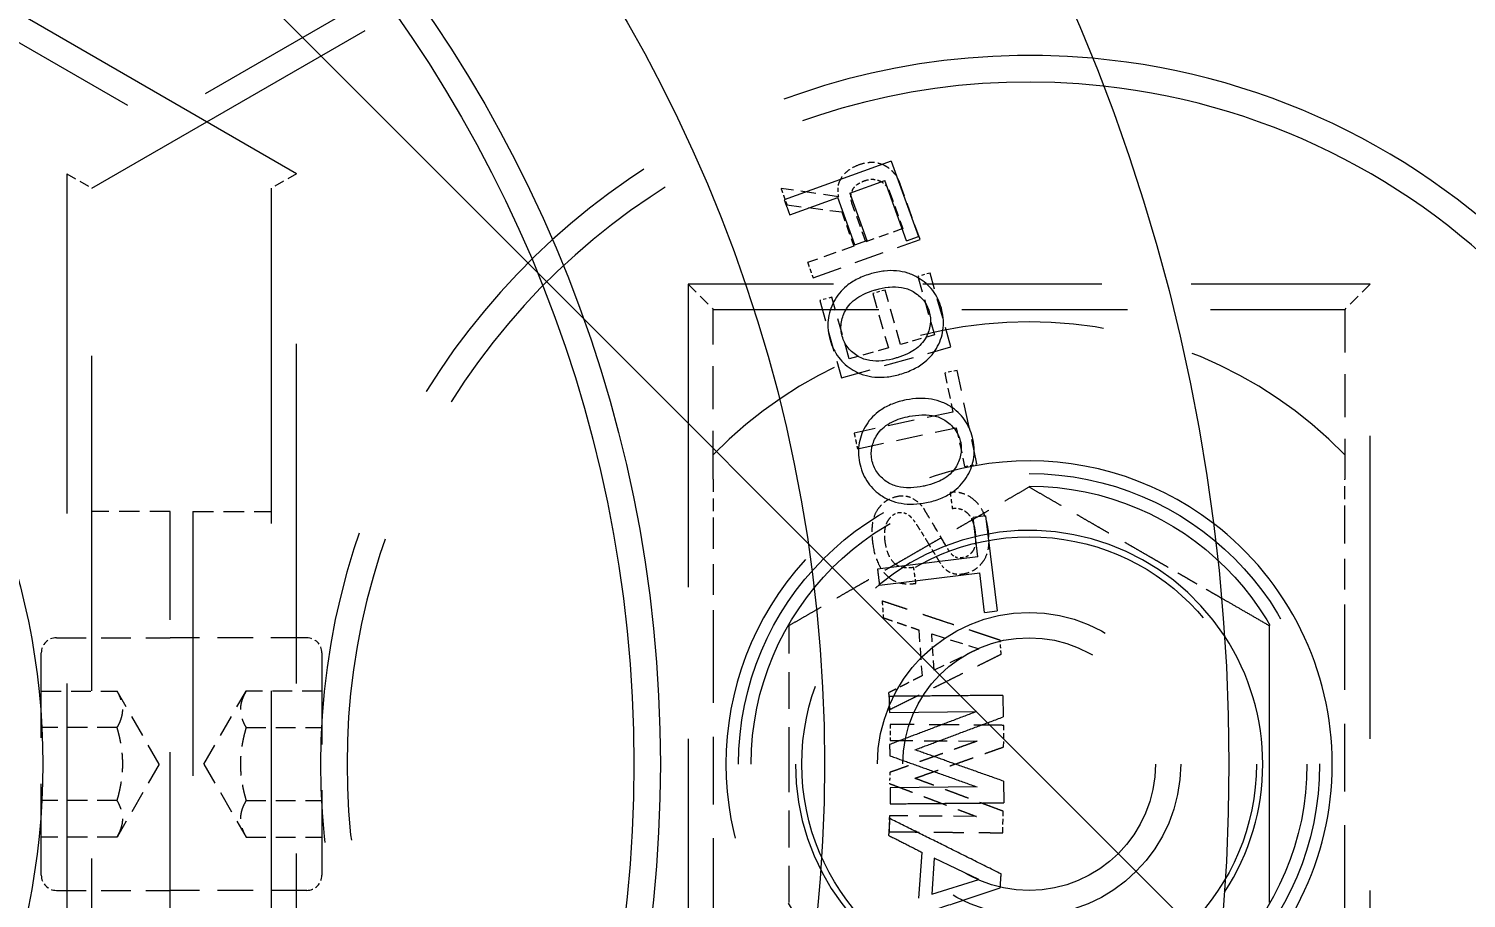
# Model space of a CAD drawing. Header units: millimetres. Extents: x 36 to 2484, y 36 to 1746.
# Drawn here: x 1479.2 to 1536.1, y 487.1 to 521.5 of the extents above; entities that cross this region are included whole.
import ezdxf

# ---------------------------------------------------------------- set-up
doc = ezdxf.new("R2010")
doc.units = ezdxf.units.MM
doc.header["$LTSCALE"] = 6
doc.linetypes.add('HIDDEN', pattern=[9.525, 6.35, -3.175])
doc.layers.add('가는실선_A4', color=7, linetype='Continuous', lineweight=5)
doc.layers.add('굵은실선_A3', color=7, linetype='Continuous', lineweight=18)
doc.layers.add('가는파선_A3', color=7, linetype='HIDDEN', lineweight=13, true_color=0x008000)
doc.styles.add('치수문자_A3(2.5)', font='')
doc.styles.get('치수문자_A3(2.5)').set_extended_font_data('GulimChe')
doc.dimstyles.new('치수_A3(2.5)', dxfattribs={"dimscale": 6, "dimtxt": 2.5, "dimasz": 2.5, "dimexe": 1.5, "dimexo": 1, "dimgap": 0.5, "dimtad": 1, "dimtoh": 1, "dimdec": 1, "dimrnd": 1e-08, "dimdsep": 46, "dimtxsty": '치수문자_A3(2.5)', "dimcen": 0.09, "dimdle": 10, "dimclrd": 8, "dimclre": 8, "dimclrt": 7, "dimadec": 1, "dimazin": 2, "dimtfac": 0.8, "dimtmove": 0, "dimatfit": 3, "dimfxl": 1, "dimtolj": 1, "dimtzin": 0, "dimlwd": -1, "dimlwe": -1, "dimarcsym": 0})

# ---------------------------------------------------------------- blocks, each defined once
blk = doc.blocks.new('*D22')
at = {"layer": 'Defpoints', "color": 0, "transparency": 16777216}
for p in [(1465.742, 545.474), (1571.785, 439.384)]:
    blk.add_point(p, dxfattribs=at)
at = {"layer": '가는실선_A4', "color": 8, "transparency": 16777216}
for p, q in [((1476.346, 534.865), (1561.18, 449.993)), ((1571.785, 439.384), (1630.69, 380.453)), ((1630.69, 380.453), (1674.093, 380.453))]:
    blk.add_line(p, q, dxfattribs=at)
for points in [[(1478.114, 536.632), (1474.578, 533.097), (1465.742, 545.474)], [(1562.948, 451.761), (1559.412, 448.226), (1571.785, 439.384)]]:
    blk.add_solid(points, dxfattribs=at)
at = {"layer": '가는실선_A4', "color": 7, "transparency": 16777216, "insert": (1653.892, 391.153), "char_height": 15, "attachment_point": 5, "style": '치수문자_A3(2.5)'}
blk.add_mtext('\\A1;∅150', dxfattribs=at)
blk = doc.blocks.new('*D23')
at = {"layer": 'Defpoints', "color": 0, "transparency": 16777216}
for p in [(1559.168, 617.429), (1623.78, 617.429), (1518.763, 417.429)]:
    blk.add_point(p, dxfattribs=at)
at = {"layer": '가는실선_A4', "color": 8, "transparency": 16777216}
for p, q in [((1565.168, 617.429), (1632.78, 617.429)), ((1623.78, 432.429), (1623.78, 602.429)), ((1524.763, 417.429), (1632.78, 417.429))]:
    blk.add_line(p, q, dxfattribs=at)
for points in [[(1621.28, 602.429), (1626.28, 602.429), (1623.78, 617.429)], [(1621.28, 432.429), (1626.28, 432.429), (1623.78, 417.429)]]:
    blk.add_solid(points, dxfattribs=at)
at = {"layer": '가는실선_A4', "color": 7, "transparency": 16777216, "insert": (1613.11, 517.429), "char_height": 15, "attachment_point": 5, "rotation": 90, "style": '치수문자_A3(2.5)'}
blk.add_mtext('\\A1;200', dxfattribs=at)

msp = doc.modelspace()

# ---------------------------------------------------------------- linework, layer by layer
at = {"layer": '가는파선_A3', "ltscale": 0.353583}
msp.add_line((1489.763, 515.799), (1454.763, 536.006), dxfattribs=at)
at = {"layer": '가는파선_A3', "ltscale": 0.344834}
msp.add_line((1454.629, 534.929), (1488.763, 515.222), dxfattribs=at)
at = {"layer": '가는파선_A3', "ltscale": 0.332286}
msp.add_line((1513.56, 534.789), (1480.668, 515.799), dxfattribs=at)
at = {"layer": '가는파선_A3', "ltscale": 0.327848}
msp.add_line((1481.668, 515.222), (1514.121, 533.958), dxfattribs=at)
at = {"layer": '가는파선_A3', "ltscale": 0.353194}
for p, q in [((1480.668, 515.799), (1480.668, 475.429)), ((1489.763, 475.429), (1489.763, 515.799))]:
    msp.add_line(p, q, dxfattribs=at)
at = {"layer": '가는파선_A3', "ltscale": 0.010423}
for p, q in [((1480.668, 515.799), (1481.668, 515.222)), ((1489.763, 515.799), (1488.763, 515.222))]:
    msp.add_line(p, q, dxfattribs=at)
at = {"layer": '가는파선_A3', "ltscale": 0.348143}
for p, q in [((1481.668, 475.429), (1481.668, 515.222)), ((1488.763, 515.222), (1488.763, 475.429))]:
    msp.add_line(p, q, dxfattribs=at)
at = {"layer": '가는파선_A3', "ltscale": 0.01575}
msp.add_line((1511.214, 514.887), (1508.943, 515.216), dxfattribs=at)
at = {"layer": '가는파선_A3', "ltscale": 0.010551}
msp.add_line((1513.24, 515.083), (1513.762, 513.627), dxfattribs=at)
at = {"layer": '가는파선_A3', "ltscale": 0.015876}
msp.add_line((1514.447, 513.198), (1513.664, 515.381), dxfattribs=at)
at = {"layer": '가는파선_A3', "ltscale": 0.015005}
msp.add_line((1509.176, 514.566), (1511.345, 514.288), dxfattribs=at)
at = {"layer": '가는파선_A3', "ltscale": 0.01114}
msp.add_line((1512.3, 513.103), (1511.75, 514.639), dxfattribs=at)
at = {"layer": '가는파선_A3', "ltscale": 0.009803}
msp.add_line((1511.345, 514.288), (1511.83, 512.935), dxfattribs=at)
at = {"layer": '가는파선_A3', "ltscale": 0.010637}
msp.add_line((1513.762, 513.627), (1512.3, 513.103), dxfattribs=at)
at = {"layer": '가는파선_A3', "ltscale": 0.013366}
msp.add_line((1511.83, 512.935), (1509.997, 512.278), dxfattribs=at)
at = {"layer": '가는파선_A3', "ltscale": 0.031018}
for p, q in [((1510.211, 511.68), (1514.447, 513.198)), ((1511.338, 507.719), (1515.668, 508.944))]:
    msp.add_line(p, q, dxfattribs=at)
at = {"layer": '가는파선_A3', "ltscale": 0.003358}
for p, q in [((1514.842, 511.866), (1514.36, 511.73)), ((1513.063, 511.192), (1512.582, 511.056)), ((1510.955, 510.91), (1510.474, 510.774)), ((1515.911, 508.011), (1515.422, 507.907)), ((1516.208, 504.206), (1516.697, 504.31))]:
    msp.add_line(p, q, dxfattribs=at)
at = {"layer": '가는파선_A3', "ltscale": 0.016442}
msp.add_line((1514.36, 511.73), (1515.014, 509.419), dxfattribs=at)
at = {"layer": '가는파선_A3', "ltscale": 0.020816}
msp.add_line((1515.668, 508.944), (1514.842, 511.866), dxfattribs=at)
at = {"layer": '가는파선_A3', "ltscale": 0.314961}
for p, q in [((1505.263, 511.429), (1505.263, 475.429)), ((1532.263, 475.429), (1532.263, 511.429))]:
    msp.add_line(p, q, dxfattribs=at)
at = {"layer": '가는파선_A3', "ltscale": 0.1859}
msp.add_line((1532.263, 511.429), (1505.263, 511.429), dxfattribs=at)
at = {"layer": '가는파선_A3', "ltscale": 0.011832}
for p, q in [((1505.263, 511.429), (1506.263, 510.429)), ((1532.263, 511.429), (1531.263, 510.429))]:
    msp.add_line(p, q, dxfattribs=at)
at = {"layer": '가는파선_A3', "ltscale": 0.015309}
for p, q in [((1512.582, 511.056), (1513.191, 508.903)), ((1513.672, 509.039), (1513.063, 511.192))]:
    msp.add_line(p, q, dxfattribs=at)
at = {"layer": '가는파선_A3', "ltscale": 0.172123}
msp.add_line((1506.263, 510.429), (1531.263, 510.429), dxfattribs=at)
at = {"layer": '가는파선_A3', "ltscale": 0.044781}
for p, q in [((1506.263, 503.914), (1506.263, 510.429)), ((1531.263, 510.429), (1531.263, 503.914))]:
    msp.add_line(p, q, dxfattribs=at)
at = {"layer": '가는파선_A3', "ltscale": 0.021768}
msp.add_line((1510.474, 510.774), (1511.338, 507.719), dxfattribs=at)
at = {"layer": '가는파선_A3', "ltscale": 0.017394}
msp.add_line((1511.646, 508.466), (1510.955, 510.91), dxfattribs=at)
at = {"layer": '가는파선_A3', "ltscale": 0.009545}
msp.add_line((1515.014, 509.419), (1513.672, 509.039), dxfattribs=at)
at = {"layer": '가는파선_A3', "ltscale": 0.011001}
msp.add_line((1513.191, 508.903), (1511.646, 508.466), dxfattribs=at)
at = {"layer": '가는파선_A3', "ltscale": 0.010755}
msp.add_line((1515.422, 507.907), (1515.75, 506.365), dxfattribs=at)
at = {"layer": '가는파선_A3', "ltscale": 0.02596}
msp.add_line((1516.697, 504.31), (1515.911, 508.011), dxfattribs=at)
at = {"layer": '가는파선_A3', "ltscale": 0.027561}
for p, q in [((1515.75, 506.365), (1511.837, 505.534)), ((1511.969, 504.913), (1515.882, 505.744))]:
    msp.add_line(p, q, dxfattribs=at)
at = {"layer": '가는파선_A3', "ltscale": 0.010732}
msp.add_line((1515.882, 505.744), (1516.208, 504.206), dxfattribs=at)
at = {"layer": '가는파선_A3', "ltscale": 0.010926}
for p, q in [((1506.263, 503.708), (1506.263, 503.914)), ((1531.263, 503.914), (1531.263, 503.708))]:
    msp.add_line(p, q, dxfattribs=at)
at = {"layer": '가는파선_A3', "ltscale": 0.01332}
for p, q in [((1506.263, 503.708), (1506.263, 502.158)), ((1531.263, 502.158), (1531.263, 503.708))]:
    msp.add_line(p, q, dxfattribs=at)
at = {"layer": '가는파선_A3', "ltscale": 0.021256}
for p, q in [((1484.768, 502.429), (1481.668, 502.429)), ((1485.663, 502.429), (1488.763, 502.429))]:
    msp.add_line(p, q, dxfattribs=at)
at = {"layer": '가는파선_A3', "ltscale": 0.274855}
for p, q in [((1484.768, 482.429), (1484.768, 502.429)), ((1485.663, 502.429), (1485.663, 482.429))]:
    msp.add_line(p, q, dxfattribs=at)
at = {"layer": '가는파선_A3', "ltscale": 0.031797}
for p, q in [((1506.263, 502.158), (1506.263, 497.528)), ((1531.263, 497.528), (1531.263, 502.158)), ((1506.263, 487.33), (1506.263, 482.7)), ((1531.263, 482.7), (1531.263, 487.33))]:
    msp.add_line(p, q, dxfattribs=at)
at = {"layer": '가는파선_A3', "ltscale": 0.030933}
for p, q in [((1480.263, 497.429), (1484.768, 497.429)), ((1480.263, 487.429), (1484.768, 487.429))]:
    msp.add_line(p, q, dxfattribs=at)
at = {"layer": '가는파선_A3', "ltscale": 0.0371}
for p, q in [((1490.168, 497.429), (1484.768, 497.429)), ((1490.168, 487.429), (1484.768, 487.429))]:
    msp.add_line(p, q, dxfattribs=at)
at = {"layer": '가는파선_A3', "ltscale": 0.07027}
for p, q in [((1506.263, 497.528), (1506.263, 487.33)), ((1531.263, 487.33), (1531.263, 497.528))]:
    msp.add_line(p, q, dxfattribs=at)
at = {"layer": '가는파선_A3', "ltscale": 0.012454}
msp.add_line((1514.397, 497.741), (1514.525, 495.923), dxfattribs=at)
at = {"layer": '가는파선_A3', "ltscale": 0.00978}
msp.add_line((1515.01, 496.151), (1514.91, 497.582), dxfattribs=at)
at = {"layer": '가는파선_A3', "ltscale": 0.013393}
for p, q in [((1514.91, 497.582), (1516.771, 496.994)), ((1516.771, 496.994), (1515.01, 496.151))]:
    msp.add_line(p, q, dxfattribs=at)
at = {"layer": '가는파선_A3', "ltscale": 0.095125}
for p, q in [((1479.663, 488.029), (1479.663, 496.829)), ((1490.768, 496.829), (1490.768, 488.029))]:
    msp.add_line(p, q, dxfattribs=at)
at = {"layer": '가는파선_A3', "ltscale": 0.020567}
for p, q in [((1479.663, 495.316), (1482.663, 495.316)), ((1490.768, 495.316), (1487.768, 495.316)), ((1482.663, 493.872), (1479.663, 493.872)), ((1487.768, 493.872), (1490.768, 493.872)), ((1482.663, 490.986), (1479.663, 490.986)), ((1487.768, 490.986), (1490.768, 490.986)), ((1482.663, 489.542), (1479.663, 489.542)), ((1487.768, 489.542), (1490.768, 489.542))]:
    msp.add_line(p, q, dxfattribs=at)
at = {"layer": '가는파선_A3', "ltscale": 0.022863}
for p, q in [((1484.33, 492.429), (1482.663, 495.316)), ((1486.101, 492.429), (1487.768, 495.316)), ((1484.33, 492.429), (1482.663, 489.542)), ((1486.101, 492.429), (1487.768, 489.542))]:
    msp.add_line(p, q, dxfattribs=at)
at = {"layer": '가는파선_A3', "ltscale": 0.005792}
for p, q in [((1517.756, 493.107), (1517.763, 493.962)), ((1517.725, 489.709), (1517.733, 490.564))]:
    msp.add_line(p, q, dxfattribs=at)
at = {"layer": '가는파선_A3', "ltscale": 0.023739}
for p, q in [((1513.258, 493.367), (1516.705, 493.336)), ((1516.678, 490.353), (1513.231, 490.384))]:
    msp.add_line(p, q, dxfattribs=at)
at = {"layer": '가는파선_A3', "ltscale": 0.316083}
msp.add_circle((1518.763, 492.429), 11.5, dxfattribs=at)
at = {"layer": '가는파선_A3', "ltscale": 0.302341}
msp.add_circle((1518.763, 492.429), 11, dxfattribs=at)
at = {"layer": '가는파선_A3', "ltscale": 0.329826}
for radius in [9, 6]:
    msp.add_circle((1518.763, 492.429), radius, dxfattribs=at)
at = {"layer": '가는파선_A3', "ltscale": 0.274855}
msp.add_circle((1518.763, 492.429), 5, dxfattribs=at)
at = {"layer": '가는파선_A3', "ltscale": 0.347757}
msp.add_arc((1518.763, 492.429), 75, 91.60081, 243.42933, dxfattribs=at)
at = {"layer": '가는파선_A3', "ltscale": 0.361805}
msp.add_arc((1518.763, 492.429), 59, 92.0351, 252.67439, dxfattribs=at)
at = {"layer": '가는파선_A3', "ltscale": 0.329302}
msp.add_arc((1518.763, 492.429), 52.5, 92.2872, 256.5971, dxfattribs=at)
at = {"layer": '가는파선_A3', "ltscale": 0.323892}
msp.add_arc((1518.763, 492.429), 51.448, 92.334, 257.2502, dxfattribs=at)
at = {"layer": '가는파선_A3', "ltscale": 0.325977}
msp.add_arc((1518.763, 492.429), 28.052, 84.8744, 275.1256, dxfattribs=at)
at = {"layer": '가는파선_A3', "ltscale": 0.317447}
msp.add_arc((1518.763, 492.429), 27, 83.7533, 276.2467, dxfattribs=at)
at = {"layer": '가는파선_A3', "ltscale": 0.191729}
msp.add_arc((1518.763, 492.429), 17.5, 44.4153, 135.5847, dxfattribs=at)
at = {"layer": '가는파선_A3', "ltscale": 0.311388}
msp.add_arc((1518.763, 492.429), 12, 52.5468, 307.4532, dxfattribs=at)
at = {"layer": '가는파선_A3', "ltscale": 0.414464}
msp.add_arc((1518.763, 492.429), 9.25, 33.2817, 326.7183, dxfattribs=at)
at = {"layer": '가는파선_A3', "ltscale": 0.006393}
for centre, start, end in [((1480.263, 496.829), 90, 180), ((1490.168, 496.829), 0, 90), ((1480.263, 488.029), 180, 270), ((1490.168, 488.029), 270, 0)]:
    msp.add_arc(centre, 0.6, start, end, dxfattribs=at)
at = {"layer": '가는파선_A3', "ltscale": 0.00306}
msp.add_ellipse((5197.921, 4175.082), major_axis=(-3682.532, -3674.883), ratio=0.014126, start_param=6.278751, end_param=6.28491, dxfattribs=at)
at = {"layer": '가는파선_A3', "ltscale": 0.007117}
msp.add_open_spline([(1512.021, 516.145), (1511.89, 516.098), (1511.764, 516.037), (1511.65, 515.959), (1511.622, 515.94), (1511.595, 515.92), (1511.569, 515.898), (1511.5, 515.843), (1511.438, 515.78), (1511.384, 515.71), (1511.331, 515.64), (1511.287, 515.565), (1511.251, 515.484)], degree=3, knots=[0, 0, 0, 0, 0.0418033, 0.0418033, 0.0418033, 0.0519351, 0.0519351, 0.0519351, 0.0785532, 0.0785532, 0.0785532, 0.1049723, 0.1049723, 0.1049723, 0.1049723], dxfattribs=at)
at = {"layer": '가는파선_A3', "ltscale": 0.007116}
msp.add_open_spline([(1513.035, 516.124), (1512.905, 516.19), (1512.767, 516.228), (1512.621, 516.239), (1512.524, 516.246), (1512.426, 516.24), (1512.33, 516.225), (1512.225, 516.209), (1512.121, 516.181), (1512.021, 516.145)], degree=3, knots=[0, 0, 0, 0, 0.0439271, 0.0439271, 0.0439271, 0.0733154, 0.0733154, 0.0733154, 0.1053564, 0.1053564, 0.1053564, 0.1053564], dxfattribs=at)
at = {"layer": '가는파선_A3', "ltscale": 0.006783}
msp.add_open_spline([(1513.664, 515.381), (1513.606, 515.543), (1513.525, 515.695), (1513.414, 515.827), (1513.362, 515.888), (1513.304, 515.944), (1513.24, 515.994), (1513.176, 516.044), (1513.108, 516.087), (1513.035, 516.124)], degree=3, knots=[0, 0, 0, 0, 0.0516639, 0.0516639, 0.0516639, 0.0759587, 0.0759587, 0.0759587, 0.1003561, 0.1003561, 0.1003561, 0.1003561], dxfattribs=at)
at = {"layer": '가는파선_A3', "ltscale": 0.004306}
msp.add_open_spline([(1512.245, 515.519), (1512.337, 515.552), (1512.432, 515.574), (1512.529, 515.578), (1512.541, 515.578), (1512.553, 515.578), (1512.564, 515.578), (1512.617, 515.578), (1512.668, 515.572), (1512.719, 515.56), (1512.77, 515.548), (1512.818, 515.53), (1512.865, 515.507)], degree=3, knots=[0, 0, 0, 0, 0.02922333, 0.02922333, 0.02922333, 0.03277205, 0.03277205, 0.03277205, 0.04849669, 0.04849669, 0.04849669, 0.06410086, 0.06410086, 0.06410086, 0.06410086], dxfattribs=at)
at = {"layer": '가는파선_A3', "ltscale": 0.004659}
msp.add_rational_spline([(1508.943, 515.216), (1509.06, 514.891), (1509.176, 514.566)], [1.00175759674, 1.00185447628, 1.00191989742], degree=2, dxfattribs=at)
at = {"layer": '가는파선_A3', "ltscale": 0.004092}
msp.add_open_spline([(1511.251, 515.484), (1511.213, 515.399), (1511.193, 515.308), (1511.181, 515.105), (1511.192, 514.994), (1511.214, 514.887)], degree=3, knots=[0, 0, 0, 0, 0.02812841, 0.02812841, 0.06084959, 0.06084959, 0.06084959, 0.06084959], dxfattribs=at)
at = {"layer": '가는파선_A3', "ltscale": 0.003453}
msp.add_open_spline([(1511.75, 514.639), (1511.72, 514.722), (1511.705, 514.807), (1511.707, 514.895), (1511.71, 514.981), (1511.73, 515.063), (1511.766, 515.141)], degree=3, knots=[0, 0, 0, 0, 0.02629001, 0.02629001, 0.02629001, 0.05211763, 0.05211763, 0.05211763, 0.05211763], dxfattribs=at)
at = {"layer": '가는파선_A3', "ltscale": 0.004239}
msp.add_open_spline([(1511.766, 515.141), (1511.793, 515.203), (1511.832, 515.257), (1511.879, 515.304), (1511.925, 515.351), (1511.979, 515.39), (1512.036, 515.423), (1512.102, 515.462), (1512.173, 515.493), (1512.245, 515.519)], degree=3, knots=[0, 0, 0, 0, 0.02021301, 0.02021301, 0.02021301, 0.04000831, 0.04000831, 0.04000831, 0.06303332, 0.06303332, 0.06303332, 0.06303332], dxfattribs=at)
at = {"layer": '가는파선_A3', "ltscale": 0.00391}
msp.add_open_spline([(1512.865, 515.507), (1512.951, 515.464), (1513.028, 515.407), (1513.093, 515.335), (1513.159, 515.261), (1513.207, 515.176), (1513.24, 515.083)], degree=3, knots=[0, 0, 0, 0, 0.02910146, 0.02910146, 0.02910146, 0.05881476, 0.05881476, 0.05881476, 0.05881476], dxfattribs=at)
at = {"layer": '가는파선_A3', "ltscale": 0.004274}
for points, weights in [([(1509.997, 512.278), (1510.104, 511.979), (1510.211, 511.68)], [1.00164602404, 1.00160435596, 1.00153611045]), ([(1511.837, 505.534), (1511.903, 505.224), (1511.969, 504.913)], [1.00104659389, 1.00105989428, 1.0010465939]), ([(1515.635, 503.176), (1515.679, 502.862), (1515.724, 502.548)], [1.00067786633, 1.00074047276, 1.00077910882]), ([(1514.284, 499.582), (1514.239, 499.897), (1514.195, 500.211)], [1.00059066057, 1.00065907802, 1.00070210685]), ([(1513.264, 494.002), (1513.261, 493.685), (1513.258, 493.367)], [1, 1.00008895497, 1.00015136362]), ([(1513.231, 490.384), (1513.228, 490.067), (1513.225, 489.749)], [1.00019763538, 1.00013522385, 1.00004626477])]:
    msp.add_rational_spline(points, weights, degree=2, dxfattribs=at)
at = {"layer": '가는파선_A3', "ltscale": 0.00683}
msp.add_open_spline([(1513.609, 503.028), (1513.451, 503.006), (1513.301, 502.958), (1513.162, 502.878), (1513.088, 502.834), (1513.019, 502.783), (1512.956, 502.725), (1512.889, 502.663), (1512.83, 502.595), (1512.777, 502.522)], degree=3, knots=[0, 0, 0, 0, 0.0481077, 0.0481077, 0.0481077, 0.0740517, 0.0740517, 0.0740517, 0.1012447, 0.1012447, 0.1012447, 0.1012447], dxfattribs=at)
at = {"layer": '가는파선_A3', "ltscale": 0.005222}
msp.add_open_spline([(1514.329, 502.825), (1514.228, 502.905), (1514.116, 502.967), (1513.992, 503.003), (1513.93, 503.021), (1513.868, 503.032), (1513.804, 503.036), (1513.739, 503.041), (1513.674, 503.038), (1513.609, 503.028)], degree=3, knots=[0, 0, 0, 0, 0.03879331, 0.03879331, 0.03879331, 0.05801448, 0.05801448, 0.05801448, 0.07770359, 0.07770359, 0.07770359, 0.07770359], dxfattribs=at)
at = {"layer": '가는파선_A3', "ltscale": 0.038264}
for points in [[(1514.013, 500.656), (1516.218, 501.929), (1518.763, 503.399)], [(1518.763, 503.399), (1521.309, 501.929), (1523.513, 500.656)], [(1509.263, 497.914), (1511.809, 499.383), (1514.013, 500.656)], [(1509.263, 492.429), (1509.263, 494.975), (1509.263, 497.914)], [(1509.263, 486.944), (1509.263, 489.883), (1509.263, 492.429)]]:
    msp.add_rational_spline(points, [1, 1.0379548493, 1], degree=2, dxfattribs=at)
at = {"layer": '가는파선_A3', "ltscale": 0.006657}
for points, knots in [([(1516.549, 502.917), (1516.421, 503.017), (1516.28, 503.096), (1516.124, 503.142), (1516.046, 503.166), (1515.966, 503.18), (1515.884, 503.186), (1515.801, 503.192), (1515.717, 503.188), (1515.635, 503.176)], [0, 0, 0, 0, 0.04882522, 0.04882522, 0.04882522, 0.07346018, 0.07346018, 0.07346018, 0.0986339, 0.0986339, 0.0986339, 0.0986339]), ([(1516.144, 499.959), (1516.297, 499.981), (1516.441, 500.029), (1516.646, 500.151), (1516.713, 500.202), (1516.839, 500.321), (1516.898, 500.389), (1516.95, 500.462)], [0, 0, 0, 0, 0.04648823, 0.04648823, 0.07184873, 0.07184873, 0.09877102, 0.09877102, 0.09877102, 0.09877102])]:
    msp.add_open_spline(points, degree=3, knots=knots, dxfattribs=at)
at = {"layer": '가는파선_A3', "ltscale": 0.009859}
msp.add_open_spline([(1512.777, 502.522), (1512.696, 502.408), (1512.64, 502.279), (1512.575, 502.044), (1512.558, 501.94), (1512.544, 501.786), (1512.541, 501.735), (1512.537, 501.566), (1512.542, 501.445), (1512.559, 501.258), (1512.567, 501.191), (1512.577, 501.124)], degree=3, knots=[0, 0, 0, 0, 0.0421072, 0.0421072, 0.0732949, 0.0732949, 0.0882674, 0.0882674, 0.1240486, 0.1240486, 0.1441238, 0.1441238, 0.1441238, 0.1441238], dxfattribs=at)
at = {"layer": '가는파선_A3', "ltscale": 0.00331}
msp.add_open_spline([(1514.648, 502.451), (1514.611, 502.522), (1514.566, 502.587), (1514.514, 502.648), (1514.458, 502.713), (1514.396, 502.772), (1514.329, 502.825)], degree=3, knots=[0, 0, 0, 0, 0.02392185, 0.02392185, 0.02392185, 0.04960804, 0.04960804, 0.04960804, 0.04960804], dxfattribs=at)
at = {"layer": '가는파선_A3', "ltscale": 0.010651}
msp.add_open_spline([(1515.449, 501.113), (1515.327, 501.319), (1515.204, 501.527), (1514.963, 501.929), (1514.843, 502.128), (1514.698, 502.368), (1514.673, 502.41), (1514.648, 502.451)], degree=3, knots=[0, 0, 0, 0, 0.0716383, 0.0716383, 0.1406887, 0.1406887, 0.155386, 0.155386, 0.155386, 0.155386], dxfattribs=at)
at = {"layer": '가는파선_A3', "ltscale": 0.00396}
msp.add_open_spline([(1515.724, 502.548), (1515.82, 502.561), (1515.917, 502.559), (1516.012, 502.535), (1516.059, 502.523), (1516.105, 502.506), (1516.149, 502.485), (1516.194, 502.462), (1516.236, 502.435), (1516.276, 502.403)], degree=3, knots=[0, 0, 0, 0, 0.02938408, 0.02938408, 0.02938408, 0.04409024, 0.04409024, 0.04409024, 0.05929276, 0.05929276, 0.05929276, 0.05929276], dxfattribs=at)
at = {"layer": '가는파선_A3', "ltscale": 0.009547}
msp.add_open_spline([(1517.148, 501.69), (1517.127, 501.835), (1517.097, 501.982), (1517.022, 502.226), (1516.984, 502.325), (1516.89, 502.518), (1516.833, 502.612), (1516.701, 502.78), (1516.629, 502.853), (1516.549, 502.917)], degree=3, knots=[0, 0, 0, 0, 0.0441209, 0.0441209, 0.0755689, 0.0755689, 0.1085291, 0.1085291, 0.1395356, 0.1395356, 0.1395356, 0.1395356], dxfattribs=at)
at = {"layer": '가는파선_A3', "ltscale": 0.006218}
msp.add_open_spline([(1513.068, 501.224), (1513.054, 501.321), (1513.045, 501.422), (1513.046, 501.522), (1513.046, 501.593), (1513.051, 501.663), (1513.062, 501.731), (1513.073, 501.801), (1513.091, 501.87), (1513.116, 501.936), (1513.14, 501.997), (1513.17, 502.055), (1513.208, 502.108)], degree=3, knots=[0, 0, 0, 0, 0.02944824, 0.02944824, 0.02944824, 0.05019285, 0.05019285, 0.05019285, 0.07142891, 0.07142891, 0.07142891, 0.09101203, 0.09101203, 0.09101203, 0.09101203], dxfattribs=at)
at = {"layer": '가는파선_A3', "ltscale": 0.003276}
msp.add_open_spline([(1513.208, 502.108), (1513.26, 502.18), (1513.321, 502.249), (1513.424, 502.323), (1513.457, 502.342), (1513.525, 502.37), (1513.559, 502.38), (1513.594, 502.385)], degree=3, knots=[0, 0, 0, 0, 0.02664365, 0.02664365, 0.03801953, 0.03801953, 0.04874418, 0.04874418, 0.04874418, 0.04874418], dxfattribs=at)
at = {"layer": '가는파선_A3', "ltscale": 0.002942}
msp.add_open_spline([(1513.594, 502.385), (1513.667, 502.395), (1513.74, 502.394), (1513.812, 502.376), (1513.847, 502.367), (1513.881, 502.354), (1513.913, 502.338), (1513.947, 502.321), (1513.978, 502.301), (1514.008, 502.278)], degree=3, knots=[0, 0, 0, 0, 0.02222889, 0.02222889, 0.02222889, 0.03315304, 0.03315304, 0.03315304, 0.04442936, 0.04442936, 0.04442936, 0.04442936], dxfattribs=at)
at = {"layer": '가는파선_A3', "ltscale": 0.003476}
msp.add_open_spline([(1514.008, 502.278), (1514.035, 502.256), (1514.061, 502.232), (1514.086, 502.207), (1514.113, 502.178), (1514.139, 502.148), (1514.163, 502.119), (1514.223, 502.043), (1514.28, 501.958), (1514.331, 501.875)], degree=3, knots=[0, 0, 0, 0, 0.01029513, 0.01029513, 0.01029513, 0.02174218, 0.02174218, 0.02174218, 0.05092699, 0.05092699, 0.05092699, 0.05092699], dxfattribs=at)
at = {"layer": '가는파선_A3', "ltscale": 0.005302}
msp.add_open_spline([(1514.331, 501.875), (1514.366, 501.822), (1514.402, 501.766), (1514.465, 501.668), (1514.492, 501.625), (1514.57, 501.498), (1514.624, 501.41), (1514.699, 501.285), (1514.722, 501.247), (1514.744, 501.209)], degree=3, knots=[0, 0, 0, 0, 0.01920861, 0.01920861, 0.03407251, 0.03407251, 0.06415929, 0.06415929, 0.07730399, 0.07730399, 0.07730399, 0.07730399], dxfattribs=at)
at = {"layer": '가는파선_A3', "ltscale": 0.005607}
msp.add_open_spline([(1516.276, 502.403), (1516.346, 502.347), (1516.404, 502.278), (1516.45, 502.201), (1516.494, 502.127), (1516.528, 502.047), (1516.554, 501.966), (1516.584, 501.871), (1516.605, 501.77), (1516.619, 501.671)], degree=3, knots=[0, 0, 0, 0, 0.02709061, 0.02709061, 0.02709061, 0.05275455, 0.05275455, 0.05275455, 0.08281702, 0.08281702, 0.08281702, 0.08281702], dxfattribs=at)
at = {"layer": '가는파선_A3', "ltscale": 0.005746}
msp.add_open_spline([(1516.619, 501.671), (1516.636, 501.552), (1516.647, 501.423), (1516.644, 501.298), (1516.643, 501.257), (1516.641, 501.216), (1516.636, 501.177), (1516.629, 501.114), (1516.616, 501.051), (1516.596, 500.991), (1516.578, 500.94), (1516.555, 500.891), (1516.523, 500.847)], degree=3, knots=[0, 0, 0, 0, 0.03610367, 0.03610367, 0.03610367, 0.04797072, 0.04797072, 0.04797072, 0.06684625, 0.06684625, 0.06684625, 0.08303265, 0.08303265, 0.08303265, 0.08303265], dxfattribs=at)
at = {"layer": '가는파선_A3', "ltscale": 0.008678}
msp.add_open_spline([(1516.95, 500.462), (1517.032, 500.578), (1517.089, 500.708), (1517.125, 500.846), (1517.156, 500.966), (1517.172, 501.093), (1517.177, 501.224), (1517.18, 501.328), (1517.176, 501.435), (1517.165, 501.543), (1517.161, 501.592), (1517.155, 501.641), (1517.148, 501.69)], degree=3, knots=[0, 0, 0, 0, 0.0428077, 0.0428077, 0.0428077, 0.0800647, 0.0800647, 0.0800647, 0.1098135, 0.1098135, 0.1098135, 0.1232724, 0.1232724, 0.1232724, 0.1232724], dxfattribs=at)
at = {"layer": '가는파선_A3', "ltscale": 0.010398}
msp.add_open_spline([(1512.577, 501.124), (1512.615, 500.856), (1512.685, 500.586), (1512.807, 500.343), (1512.861, 500.235), (1512.925, 500.133), (1513, 500.039), (1513.072, 499.949), (1513.153, 499.868), (1513.243, 499.797)], degree=3, knots=[0, 0, 0, 0, 0.0814601, 0.0814601, 0.0814601, 0.1176758, 0.1176758, 0.1176758, 0.1521845, 0.1521845, 0.1521845, 0.1521845], dxfattribs=at)
at = {"layer": '가는파선_A3', "ltscale": 0.00685}
msp.add_open_spline([(1513.486, 500.333), (1513.401, 500.4), (1513.331, 500.483), (1513.275, 500.577), (1513.221, 500.666), (1513.18, 500.764), (1513.148, 500.863), (1513.11, 500.98), (1513.085, 501.103), (1513.068, 501.224)], degree=3, knots=[0, 0, 0, 0, 0.0327121, 0.0327121, 0.0327121, 0.0640418, 0.0640418, 0.0640418, 0.1008523, 0.1008523, 0.1008523, 0.1008523], dxfattribs=at)
at = {"layer": '가는파선_A3', "ltscale": 0.005893}
msp.add_open_spline([(1514.744, 501.209), (1514.787, 501.138), (1514.831, 501.066), (1514.874, 500.993), (1514.914, 500.927), (1514.954, 500.861), (1514.993, 500.796), (1515.028, 500.739), (1515.064, 500.68), (1515.101, 500.62), (1515.133, 500.568), (1515.164, 500.516), (1515.195, 500.466)], degree=3, knots=[0, 0, 0, 0, 0.02488886, 0.02488886, 0.02488886, 0.04760557, 0.04760557, 0.04760557, 0.06775304, 0.06775304, 0.06775304, 0.08542603, 0.08542603, 0.08542603, 0.08542603], dxfattribs=at)
at = {"layer": '가는파선_A3', "ltscale": 0.003799}
msp.add_open_spline([(1515.779, 500.658), (1515.723, 500.703), (1515.669, 500.765), (1515.559, 500.918), (1515.5, 501.019), (1515.449, 501.113)], degree=3, knots=[0, 0, 0, 0, 0.02153685, 0.02153685, 0.05000902, 0.05000902, 0.05000902, 0.05000902], dxfattribs=at)
at = {"layer": '가는파선_A3', "ltscale": 0.003187}
msp.add_open_spline([(1516.523, 500.847), (1516.475, 500.781), (1516.418, 500.723), (1516.35, 500.679), (1516.317, 500.658), (1516.283, 500.641), (1516.246, 500.627), (1516.21, 500.614), (1516.172, 500.604), (1516.133, 500.599)], degree=3, knots=[0, 0, 0, 0, 0.02450345, 0.02450345, 0.02450345, 0.03615238, 0.03615238, 0.03615238, 0.04793266, 0.04793266, 0.04793266, 0.04793266], dxfattribs=at)
at = {"layer": '가는파선_A3', "ltscale": 0.005005}
msp.add_open_spline([(1514.195, 500.211), (1514.066, 500.193), (1513.928, 500.186), (1513.799, 500.206), (1513.74, 500.215), (1513.682, 500.229), (1513.627, 500.252), (1513.577, 500.272), (1513.529, 500.299), (1513.486, 500.333)], degree=3, knots=[0, 0, 0, 0, 0.0392425, 0.0392425, 0.0392425, 0.05707804, 0.05707804, 0.05707804, 0.07350326, 0.07350326, 0.07350326, 0.07350326], dxfattribs=at)
at = {"layer": '가는파선_A3', "ltscale": 0.002448}
msp.add_open_spline([(1516.133, 500.599), (1516.087, 500.592), (1516.039, 500.589), (1515.992, 500.591), (1515.971, 500.591), (1515.95, 500.593), (1515.93, 500.597), (1515.902, 500.601), (1515.874, 500.609), (1515.847, 500.619), (1515.823, 500.629), (1515.8, 500.642), (1515.779, 500.658)], degree=3, knots=[0, 0, 0, 0, 0.01394129, 0.01394129, 0.01394129, 0.02013522, 0.02013522, 0.02013522, 0.02873598, 0.02873598, 0.02873598, 0.03663517, 0.03663517, 0.03663517, 0.03663517], dxfattribs=at)
at = {"layer": '가는파선_A3', "ltscale": 0.022843}
msp.add_rational_spline([(1523.513, 500.656), (1524.905, 499.853), (1526.379, 499.001)], [1, 1.02363747909, 1.01783311198], degree=2, dxfattribs=at)
at = {"layer": '가는파선_A3', "ltscale": 0.007454}
msp.add_open_spline([(1513.243, 499.797), (1513.35, 499.713), (1513.47, 499.653), (1513.6, 499.614), (1513.704, 499.584), (1513.812, 499.568), (1513.92, 499.563), (1514.041, 499.557), (1514.164, 499.565), (1514.284, 499.582)], degree=3, knots=[0, 0, 0, 0, 0.0409016, 0.0409016, 0.0409016, 0.0735622, 0.0735622, 0.0735622, 0.1100634, 0.1100634, 0.1100634, 0.1100634], dxfattribs=at)
at = {"layer": '가는파선_A3', "ltscale": 0.004723}
msp.add_open_spline([(1515.484, 500.115), (1515.528, 500.08), (1515.576, 500.05), (1515.677, 500.002), (1515.729, 499.983), (1515.902, 499.943), (1516.024, 499.942), (1516.144, 499.959)], degree=3, knots=[0, 0, 0, 0, 0.01689853, 0.01689853, 0.03373693, 0.03373693, 0.07029431, 0.07029431, 0.07029431, 0.07029431], dxfattribs=at)
at = {"layer": '가는파선_A3', "ltscale": 0.033936}
for points, weights in [([(1517.618, 497.33), (1515.199, 498.135), (1512.945, 498.885)], [1.36265572031, 1.39857360069, 1.4333048819]), ([(1513.247, 494.587), (1515.374, 495.644), (1517.657, 496.779)], [1.4333048817, 1.39857360052, 1.36265572018])]:
    msp.add_rational_spline(points, weights, degree=2, dxfattribs=at)
at = {"layer": '가는파선_A3', "ltscale": 0.004478}
for points, weights in [([(1512.945, 498.885), (1512.969, 498.554), (1512.992, 498.222)], [1.00037516959, 1.00046953125, 1.00053480248]), ([(1513.2, 495.249), (1513.224, 494.918), (1513.247, 494.587)], [1.00037690943, 1.0003116485, 1.00021730173])]:
    msp.add_rational_spline(points, weights, degree=2, dxfattribs=at)
at = {"layer": '가는파선_A3', "ltscale": 0.010169}
for points, weights in [([(1512.992, 498.222), (1513.687, 497.984), (1514.397, 497.741)], [1.01609272213, 1.00832840067, 1.00048100329]), ([(1514.525, 495.923), (1513.855, 495.582), (1513.2, 495.249)], [1, 1.00784362457, 1.01560421316])]:
    msp.add_rational_spline(points, weights, degree=2, dxfattribs=at)
at = {"layer": '가는파선_A3', "ltscale": 0.003707}
msp.add_rational_spline([(1517.657, 496.779), (1517.638, 497.054), (1517.618, 497.33)], [1.00029143396, 1.00030016545, 1.00029143396], degree=2, dxfattribs=at)
at = {"layer": '가는파선_A3', "ltscale": 0.020092}
for points in [[(1482.663, 493.872), (1483.08, 494.594), (1482.663, 495.316)], [(1487.768, 495.316), (1487.351, 494.594), (1487.768, 493.872)], [(1482.663, 490.986), (1483.08, 492.429), (1482.663, 493.872)], [(1487.768, 493.872), (1487.351, 492.429), (1487.768, 490.986)], [(1482.663, 489.542), (1483.08, 490.264), (1482.663, 490.986)], [(1487.768, 490.986), (1487.351, 490.264), (1487.768, 489.542)]]:
    msp.add_rational_spline(points, [1, 1.15470053838, 1], degree=2, dxfattribs=at)
at = {"layer": '가는파선_A3', "ltscale": 0.031018}
for points, weights in [([(1517.763, 493.962), (1515.434, 493.983), (1513.264, 494.002)], [1.48713007495, 1.5396558671, 1.59205833947]), ([(1513.225, 489.749), (1515.396, 489.73), (1517.725, 489.709)], [1.59205834156, 1.53965586895, 1.48713007656])]:
    msp.add_rational_spline(points, weights, degree=2, dxfattribs=at)
at = {"layer": '가는파선_A3', "ltscale": 0.025294}
for points, weights in [([(1516.705, 493.336), (1514.928, 492.7), (1513.246, 492.098)], [1.39842244148, 1.4280271732, 1.45703110264]), ([(1513.242, 491.654), (1514.913, 491.021), (1516.678, 490.353)], [1.45703110156, 1.42802717226, 1.39842244068])]:
    msp.add_rational_spline(points, weights, degree=2, dxfattribs=at)
at = {"layer": '가는파선_A3', "ltscale": 0.025644}
msp.add_rational_spline([(1514.244, 491.865), (1515.952, 492.469), (1517.756, 493.107)], [1.43795998941, 1.4093895512, 1.38022944732], degree=2, dxfattribs=at)
at = {"layer": '가는파선_A3', "ltscale": 0.002959}
msp.add_rational_spline([(1513.246, 492.098), (1513.244, 491.876), (1513.242, 491.654)], [1.00003239898, 1.00003889996, 1.00003239899], degree=2, dxfattribs=at)
at = {"layer": '가는파선_A3', "ltscale": 0.025636}
msp.add_rational_spline([(1517.733, 490.564), (1515.941, 491.232), (1514.244, 491.865)], [1.38045527766, 1.40963730566, 1.43823099438], degree=2, dxfattribs=at)
at = {"layer": '굵은실선_A3'}
for p, q in [((1513.301, 516.299), (1509.071, 514.762)), ((1513.301, 516.299), (1514.385, 513.315)), ((1511.662, 515.028), (1513.048, 515.531)), ((1513.915, 513.144), (1513.048, 515.531)), ((1511.662, 515.028), (1512.341, 513.161)), ((1509.288, 514.166), (1511.192, 514.857)), ((1511.871, 512.99), (1511.192, 514.857)), ((1513.915, 513.144), (1514.385, 513.315)), ((1511.871, 512.99), (1512.341, 513.161)), ((1517.04, 502.25), (1516.544, 502.189)), ((1516.733, 500.628), (1516.544, 502.189)), ((1517.04, 502.25), (1517.495, 498.494)), ((1516.733, 500.628), (1512.762, 500.148)), ((1512.838, 499.517), (1516.809, 499.998)), ((1516.999, 498.434), (1516.809, 499.998)), ((1516.999, 498.434), (1517.495, 498.494)), ((1517.725, 495.149), (1517.733, 494.294)), ((1513.231, 494.474), (1516.678, 494.505)), ((1517.756, 491.751), (1517.763, 490.896)), ((1516.705, 491.522), (1513.258, 491.491)), ((1514.397, 487.117), (1514.525, 488.935)), ((1515.01, 488.707), (1514.91, 487.276)), ((1516.771, 487.864), (1515.01, 488.707)), ((1514.91, 487.276), (1516.771, 487.864))]:
    msp.add_line(p, q, dxfattribs=at)
for radius in [75, 59, 52.5, 51.448, 28.052]:
    msp.add_circle((1451.668, 492.429), radius, dxfattribs=at)
for radius, start, end in [(75, 243.42933, 91.60081), (59, 252.67439, 92.0351), (52.5, 256.5971, 92.2872), (51.448, 257.2502, 92.334), (28.052, 275.1256, 84.8744), (27, 276.2467, 83.7533), (12, 307.4532, 52.5468), (9.25, 326.7183, 33.2817)]:
    msp.add_arc((1518.763, 492.429), radius, start, end, dxfattribs=at)
for points, weights in [([(1509.071, 514.762), (1509.18, 514.464), (1509.288, 514.166)], [1.00164039765, 1.00169878901, 1.00173057276]), ([(1512.762, 500.148), (1512.8, 499.832), (1512.838, 499.517)], [1.00061487371, 1.00062816836, 1.00061487371]), ([(1526.379, 499.001), (1527.281, 498.481), (1528.263, 497.914)], [1.01783311198, 1.01431737021, 1]), ([(1528.263, 497.914), (1528.263, 494.975), (1528.263, 492.429)], [1, 1.0379548493, 1]), ([(1517.725, 495.149), (1515.396, 495.128), (1513.225, 495.109)], [1.01590413001, 1.0517861085, 1.08758384348]), ([(1513.225, 495.109), (1513.228, 494.791), (1513.231, 494.474)], [1.00004626477, 1.00013522385, 1.00019763537]), ([(1516.678, 494.505), (1514.913, 493.837), (1513.242, 493.204)], [1.0250241088, 1.04672396342, 1.06798343836]), ([(1514.244, 492.993), (1515.941, 493.626), (1517.733, 494.294)], [1.05504726294, 1.03407170815, 1.01266456362]), ([(1513.242, 493.204), (1513.244, 492.982), (1513.246, 492.76)], [1.00003239906, 1.00003890004, 1.00003239905]), ([(1517.756, 491.751), (1515.952, 492.389), (1514.244, 492.993)], [1.01265704615, 1.03405144891, 1.05501322135]), ([(1513.246, 492.76), (1514.928, 492.158), (1516.705, 491.522)], [1.06798343851, 1.04672396351, 1.02502410884]), ([(1528.263, 492.429), (1528.263, 489.883), (1528.263, 486.944)], [1, 1.0379548493, 1]), ([(1513.258, 491.491), (1513.261, 491.173), (1513.264, 490.856)], [1.00015136361, 1.00008895497, 1]), ([(1513.264, 490.856), (1515.434, 490.875), (1517.763, 490.896)], [1.08758384307, 1.05178610823, 1.01590412987]), ([(1513.247, 490.271), (1513.224, 489.94), (1513.2, 489.609)], [1.00021730173, 1.0003116485, 1.00037690942]), ([(1517.657, 488.079), (1515.374, 489.214), (1513.247, 490.271)], [1.01386850698, 1.04059279778, 1.06643421295]), ([(1513.2, 489.609), (1513.855, 489.276), (1514.525, 488.935)], [1.01560421315, 1.00784362457, 1]), ([(1517.618, 487.528), (1517.638, 487.804), (1517.657, 488.079)], [1.00029143396, 1.00030016544, 1.00029143396]), ([(1512.945, 485.973), (1515.199, 486.723), (1517.618, 487.528)], [1.06643421299, 1.0405927978, 1.01386850699])]:
    msp.add_rational_spline(points, weights, degree=2, dxfattribs=at)
for points, knots in [([(1512.522, 511.843), (1512.337, 511.791), (1512.154, 511.723), (1511.981, 511.637), (1511.824, 511.559), (1511.675, 511.465), (1511.538, 511.353), (1511.328, 511.181), (1511.159, 510.974), (1511.031, 510.734)], [-0.1930548, -0.1930548, -0.1930548, -0.1930548, -0.1349261, -0.1349261, -0.1349261, -0.0818799, -0.0818799, -0.0818799, 0, 0, 0, 0]), ([(1514.374, 511.681), (1514.243, 511.758), (1514.106, 511.819), (1513.962, 511.865), (1513.817, 511.911), (1513.668, 511.94), (1513.517, 511.953), (1513.355, 511.968), (1513.193, 511.964), (1513.031, 511.946), (1512.859, 511.926), (1512.689, 511.891), (1512.522, 511.843)], [-0.1923045, -0.1923045, -0.1923045, -0.1923045, -0.1468953, -0.1468953, -0.1468953, -0.1010914, -0.1010914, -0.1010914, -0.0522115, -0.0522115, -0.0522115, 0, 0, 0, 0]), ([(1515.29, 510.474), (1515.218, 510.728), (1515.107, 510.964), (1514.948, 511.174), (1514.791, 511.381), (1514.597, 511.548), (1514.374, 511.681)], [-0.1571839, -0.1571839, -0.1571839, -0.1571839, -0.0780276, -0.0780276, -0.0780276, 0, 0, 0, 0]), ([(1511.489, 510.374), (1511.54, 510.472), (1511.604, 510.561), (1511.678, 510.642), (1511.757, 510.728), (1511.847, 510.804), (1511.943, 510.87), (1512.15, 511.011), (1512.39, 511.113), (1512.631, 511.186), (1512.655, 511.193), (1512.679, 511.2), (1512.702, 511.207)], [-0.1509505, -0.1509505, -0.1509505, -0.1509505, -0.1178974, -0.1178974, -0.1178974, -0.0827209, -0.0827209, -0.0827209, -0.0074735, -0.0074735, -0.0074735, 0, 0, 0, 0]), ([(1512.702, 511.207), (1512.86, 511.252), (1513.024, 511.287), (1513.188, 511.306), (1513.206, 511.308), (1513.225, 511.31), (1513.243, 511.312), (1513.4, 511.326), (1513.558, 511.324), (1513.713, 511.299), (1513.876, 511.272), (1514.031, 511.219), (1514.173, 511.135)], [-0.1519909, -0.1519909, -0.1519909, -0.1519909, -0.102532, -0.102532, -0.102532, -0.0969261, -0.0969261, -0.0969261, -0.0496306, -0.0496306, -0.0496306, 0, 0, 0, 0]), ([(1514.173, 511.135), (1514.327, 511.044), (1514.466, 510.931), (1514.578, 510.79), (1514.686, 510.655), (1514.762, 510.504), (1514.809, 510.338)], [-0.1057833, -0.1057833, -0.1057833, -0.1057833, -0.0518207, -0.0518207, -0.0518207, 0, 0, 0, 0]), ([(1511.031, 510.734), (1510.911, 510.504), (1510.833, 510.26), (1510.808, 510.001), (1510.783, 509.739), (1510.813, 509.479), (1510.885, 509.225)], [-0.1571885, -0.1571885, -0.1571885, -0.1571885, -0.0791557, -0.0791557, -0.0791557, 0, 0, 0, 0]), ([(1515.142, 508.969), (1515.263, 509.198), (1515.34, 509.442), (1515.366, 509.7), (1515.391, 509.962), (1515.362, 510.221), (1515.29, 510.474)], [-0.1568633, -0.1568633, -0.1568633, -0.1568633, -0.0789212, -0.0789212, -0.0789212, 0, 0, 0, 0]), ([(1511.366, 509.362), (1511.319, 509.528), (1511.304, 509.697), (1511.325, 509.868), (1511.346, 510.046), (1511.405, 510.215), (1511.489, 510.374)], [-0.1057738, -0.1057738, -0.1057738, -0.1057738, -0.0539592, -0.0539592, -0.0539592, 0, 0, 0, 0]), ([(1514.809, 510.338), (1514.856, 510.172), (1514.87, 510.004), (1514.849, 509.834), (1514.827, 509.655), (1514.768, 509.486), (1514.685, 509.328)], [-0.1054434, -0.1054434, -0.1054434, -0.1054434, -0.0538676, -0.0538676, -0.0538676, 0, 0, 0, 0]), ([(1512.001, 508.567), (1511.847, 508.658), (1511.708, 508.771), (1511.596, 508.911), (1511.488, 509.046), (1511.413, 509.196), (1511.366, 509.362)], [-0.1054643, -0.1054643, -0.1054643, -0.1054643, -0.0515847, -0.0515847, -0.0515847, 0, 0, 0, 0]), ([(1514.685, 509.328), (1514.634, 509.23), (1514.57, 509.141), (1514.496, 509.06), (1514.417, 508.974), (1514.327, 508.899), (1514.23, 508.832), (1514.144, 508.773), (1514.052, 508.721), (1513.956, 508.675), (1513.823, 508.611), (1513.683, 508.559), (1513.543, 508.516), (1513.519, 508.509), (1513.495, 508.502), (1513.471, 508.495)], [-0.1509375, -0.1509375, -0.1509375, -0.1509375, -0.1178884, -0.1178884, -0.1178884, -0.082716, -0.082716, -0.082716, -0.0512499, -0.0512499, -0.0512499, -0.0074888, -0.0074888, -0.0074888, 0, 0, 0, 0]), ([(1510.885, 509.225), (1510.956, 508.972), (1511.067, 508.736), (1511.226, 508.527), (1511.383, 508.32), (1511.577, 508.154), (1511.8, 508.021)], [-0.1568809, -0.1568809, -0.1568809, -0.1568809, -0.0779538, -0.0779538, -0.0779538, 0, 0, 0, 0]), ([(1513.652, 507.859), (1513.837, 507.912), (1514.02, 507.979), (1514.192, 508.065), (1514.35, 508.144), (1514.499, 508.237), (1514.635, 508.349), (1514.846, 508.522), (1515.015, 508.728), (1515.142, 508.969)], [-0.1930322, -0.1930322, -0.1930322, -0.1930322, -0.1348993, -0.1348993, -0.1348993, -0.0818539, -0.0818539, -0.0818539, 0, 0, 0, 0]), ([(1513.471, 508.495), (1513.313, 508.45), (1513.15, 508.415), (1512.986, 508.396), (1512.968, 508.394), (1512.949, 508.392), (1512.931, 508.391), (1512.774, 508.376), (1512.615, 508.378), (1512.46, 508.404), (1512.298, 508.431), (1512.143, 508.483), (1512.001, 508.567)], [-0.1520021, -0.1520021, -0.1520021, -0.1520021, -0.1025275, -0.1025275, -0.1025275, -0.096939, -0.096939, -0.096939, -0.049642, -0.049642, -0.049642, 0, 0, 0, 0]), ([(1511.8, 508.021), (1511.931, 507.945), (1512.067, 507.883), (1512.357, 507.791), (1512.505, 507.762), (1512.819, 507.735), (1512.981, 507.738), (1513.314, 507.776), (1513.485, 507.812), (1513.652, 507.859)], [-0.1923301, -0.1923301, -0.1923301, -0.1923301, -0.1469125, -0.1469125, -0.1011005, -0.1011005, -0.0521749, -0.0521749, 0, 0, 0, 0]), ([(1513.896, 506.843), (1513.707, 506.806), (1513.52, 506.754), (1513.341, 506.682), (1513.177, 506.616), (1513.021, 506.535), (1512.876, 506.435), (1512.652, 506.28), (1512.467, 506.088), (1512.321, 505.858)], [-0.1930548, -0.1930548, -0.1930548, -0.1930548, -0.1349261, -0.1349261, -0.1349261, -0.0818799, -0.0818799, -0.0818799, 0, 0, 0, 0]), ([(1515.728, 506.531), (1515.605, 506.618), (1515.473, 506.691), (1515.334, 506.748), (1515.193, 506.806), (1515.047, 506.847), (1514.897, 506.872), (1514.736, 506.9), (1514.574, 506.909), (1514.412, 506.904), (1514.239, 506.899), (1514.067, 506.877), (1513.896, 506.843)], [-0.1923045, -0.1923045, -0.1923045, -0.1923045, -0.1468953, -0.1468953, -0.1468953, -0.1010914, -0.1010914, -0.1010914, -0.0522115, -0.0522115, -0.0522115, 0, 0, 0, 0]), ([(1516.544, 505.254), (1516.493, 505.513), (1516.402, 505.757), (1516.26, 505.98), (1516.12, 506.199), (1515.94, 506.381), (1515.728, 506.531)], [-0.1571839, -0.1571839, -0.1571839, -0.1571839, -0.0780276, -0.0780276, -0.0780276, 0, 0, 0, 0]), ([(1512.321, 505.858), (1512.182, 505.639), (1512.085, 505.402), (1512.039, 505.146), (1511.992, 504.887), (1512.001, 504.625), (1512.052, 504.367)], [-0.1571885, -0.1571885, -0.1571885, -0.1571885, -0.0791557, -0.0791557, -0.0791557, 0, 0, 0, 0]), ([(1512.747, 505.463), (1512.806, 505.556), (1512.877, 505.639), (1512.958, 505.714), (1513.044, 505.794), (1513.139, 505.862), (1513.241, 505.92), (1513.458, 506.044), (1513.706, 506.126), (1513.951, 506.179), (1513.976, 506.185), (1514, 506.19), (1514.025, 506.195)], [-0.1509505, -0.1509505, -0.1509505, -0.1509505, -0.1178974, -0.1178974, -0.1178974, -0.0827209, -0.0827209, -0.0827209, -0.0074735, -0.0074735, -0.0074735, 0, 0, 0, 0]), ([(1514.025, 506.195), (1514.186, 506.226), (1514.351, 506.248), (1514.516, 506.254), (1514.535, 506.254), (1514.553, 506.255), (1514.572, 506.255), (1514.729, 506.256), (1514.887, 506.242), (1515.04, 506.204), (1515.2, 506.164), (1515.349, 506.099), (1515.484, 506.003)], [-0.1519909, -0.1519909, -0.1519909, -0.1519909, -0.102532, -0.102532, -0.102532, -0.0969261, -0.0969261, -0.0969261, -0.0496306, -0.0496306, -0.0496306, 0, 0, 0, 0]), ([(1515.484, 506.003), (1515.631, 505.9), (1515.76, 505.776), (1515.86, 505.627), (1515.957, 505.483), (1516.02, 505.326), (1516.054, 505.157)], [-0.1057833, -0.1057833, -0.1057833, -0.1057833, -0.0518207, -0.0518207, -0.0518207, 0, 0, 0, 0]), ([(1512.542, 504.463), (1512.509, 504.633), (1512.508, 504.802), (1512.543, 504.972), (1512.579, 505.148), (1512.651, 505.311), (1512.747, 505.463)], [-0.1057738, -0.1057738, -0.1057738, -0.1057738, -0.0539592, -0.0539592, -0.0539592, 0, 0, 0, 0]), ([(1516.054, 505.157), (1516.087, 504.988), (1516.088, 504.82), (1516.053, 504.651), (1516.017, 504.476), (1515.944, 504.312), (1515.848, 504.161)], [-0.1054434, -0.1054434, -0.1054434, -0.1054434, -0.0538676, -0.0538676, -0.0538676, 0, 0, 0, 0]), ([(1516.275, 503.766), (1516.413, 503.985), (1516.51, 504.221), (1516.557, 504.477), (1516.604, 504.735), (1516.595, 504.996), (1516.544, 505.254)], [-0.1568633, -0.1568633, -0.1568633, -0.1568633, -0.0789212, -0.0789212, -0.0789212, 0, 0, 0, 0]), ([(1512.052, 504.367), (1512.103, 504.109), (1512.194, 503.865), (1512.336, 503.643), (1512.476, 503.424), (1512.655, 503.242), (1512.867, 503.092)], [-0.1568809, -0.1568809, -0.1568809, -0.1568809, -0.0779538, -0.0779538, -0.0779538, 0, 0, 0, 0]), ([(1513.111, 503.62), (1512.965, 503.724), (1512.836, 503.847), (1512.735, 503.996), (1512.639, 504.139), (1512.576, 504.295), (1512.542, 504.463)], [-0.1054643, -0.1054643, -0.1054643, -0.1054643, -0.0515847, -0.0515847, -0.0515847, 0, 0, 0, 0]), ([(1515.848, 504.161), (1515.789, 504.068), (1515.718, 503.984), (1515.638, 503.909), (1515.552, 503.83), (1515.456, 503.762), (1515.355, 503.704), (1515.264, 503.652), (1515.168, 503.607), (1515.069, 503.569), (1514.931, 503.516), (1514.787, 503.475), (1514.644, 503.444), (1514.62, 503.439), (1514.595, 503.434), (1514.571, 503.429)], [-0.1509375, -0.1509375, -0.1509375, -0.1509375, -0.1178884, -0.1178884, -0.1178884, -0.082716, -0.082716, -0.082716, -0.0512499, -0.0512499, -0.0512499, -0.0074888, -0.0074888, -0.0074888, 0, 0, 0, 0]), ([(1514.571, 503.429), (1514.41, 503.397), (1514.244, 503.375), (1514.079, 503.37), (1514.061, 503.369), (1514.042, 503.369), (1514.023, 503.369), (1513.866, 503.367), (1513.708, 503.382), (1513.556, 503.42), (1513.396, 503.46), (1513.246, 503.525), (1513.111, 503.62)], [-0.1520021, -0.1520021, -0.1520021, -0.1520021, -0.1025275, -0.1025275, -0.1025275, -0.096939, -0.096939, -0.096939, -0.049642, -0.049642, -0.049642, 0, 0, 0, 0]), ([(1514.699, 502.78), (1514.888, 502.818), (1515.075, 502.87), (1515.255, 502.942), (1515.418, 503.007), (1515.574, 503.089), (1515.719, 503.189), (1515.943, 503.344), (1516.128, 503.536), (1516.275, 503.766)], [-0.1930322, -0.1930322, -0.1930322, -0.1930322, -0.1348993, -0.1348993, -0.1348993, -0.0818539, -0.0818539, -0.0818539, 0, 0, 0, 0]), ([(1512.867, 503.092), (1512.99, 503.005), (1513.122, 502.933), (1513.403, 502.818), (1513.549, 502.777), (1513.859, 502.724), (1514.021, 502.715), (1514.356, 502.725), (1514.529, 502.747), (1514.699, 502.78)], [-0.1923301, -0.1923301, -0.1923301, -0.1923301, -0.1469125, -0.1469125, -0.1011005, -0.1011005, -0.0521749, -0.0521749, 0, 0, 0, 0])]:
    msp.add_open_spline(points, degree=3, knots=knots, dxfattribs=at)

# ---------------------------------------------------------------- dimensions: what is measured, and where the dimension line sits
at = {"layer": '가는실선_A4', "color": 8, "true_color": 0x808080}
dim = msp.add_linear_dim(base=(1623.78, 617.429), p1=(1518.763, 417.429), p2=(1559.168, 617.429), angle=90, dimstyle='치수_A3(2.5)', override={"dimgap": 0.5, "dimtoh": 0, "dimdec": 1, "dimtol": 0, "dimlim": 0, "dimtp": 0, "dimtm": 0, "dimtdec": 2, "dimtofl": 0, "dimatfit": 1}, dxfattribs=at)
dim.commit()
dim.dimension.update_dxf_attribs({"geometry": '*D23', "text_midpoint": (1623.78, 517.429), "dimtype": 160})
dim = msp.add_diameter_dim_2p(p1=(1465.742, 545.474), p2=(1571.785, 439.384), dimstyle='치수_A3(2.5)', override={"dimgap": 0.5, "dimtih": 1, "dimdec": 1, "dimlfac": 1, "dimtol": 0, "dimlim": 0, "dimtp": 0, "dimtm": 0, "dimtdec": 2, "dimatfit": 2}, dxfattribs=at)
dim.commit()
dim.dimension.update_dxf_attribs({"geometry": '*D22', "text_midpoint": (1653.892, 380.453), "dimtype": 163})

doc.saveas('drawing.dxf')
